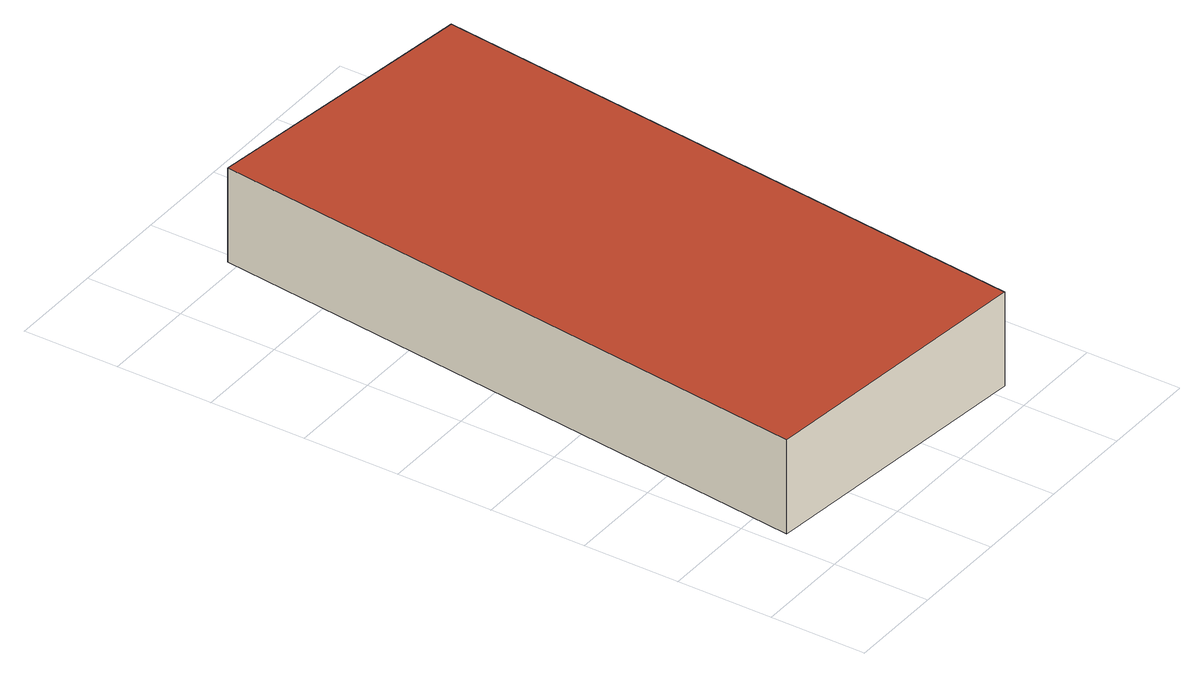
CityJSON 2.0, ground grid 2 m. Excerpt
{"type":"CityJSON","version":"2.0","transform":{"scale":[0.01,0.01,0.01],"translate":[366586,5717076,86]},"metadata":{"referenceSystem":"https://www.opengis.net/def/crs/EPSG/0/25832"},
"CityObjects":{
"building1":{"type":"Building","attributes":{"Geometrietyp2DReferenz":"3000","Gemeindeschluessel":"05513000","function":"31001_2463","roofType":"1000","measuredHeight":2.03,"storeysAboveGround":1},"address":[{"country":"Germany","locality":"Gelsenkirchen","thoroughfareNumber":"135","thoroughfareName":"Westerholter Straße"}],"geometry":[{"type":"Solid","lod":"2","boundaries":[[[[0,1,2,3]],[[4,5,1,0]],[[6,7,5,4]],[[3,2,7,6]],[[4,0,3,6]],[[1,5,7,2]]]],"semantics":{"surfaces":[{"type":"WallSurface"},{"type":"RoofSurface"},{"type":"GroundSurface"}],"values":[[0,0,0,0,1,2]]}}]}
},
"vertices":[
[777,1345,238],[777,1345,35],[182,1422,35],[182,1422,238],[632,62,238],[632,62,35],[32,123,238],[32,123,35]
]}
